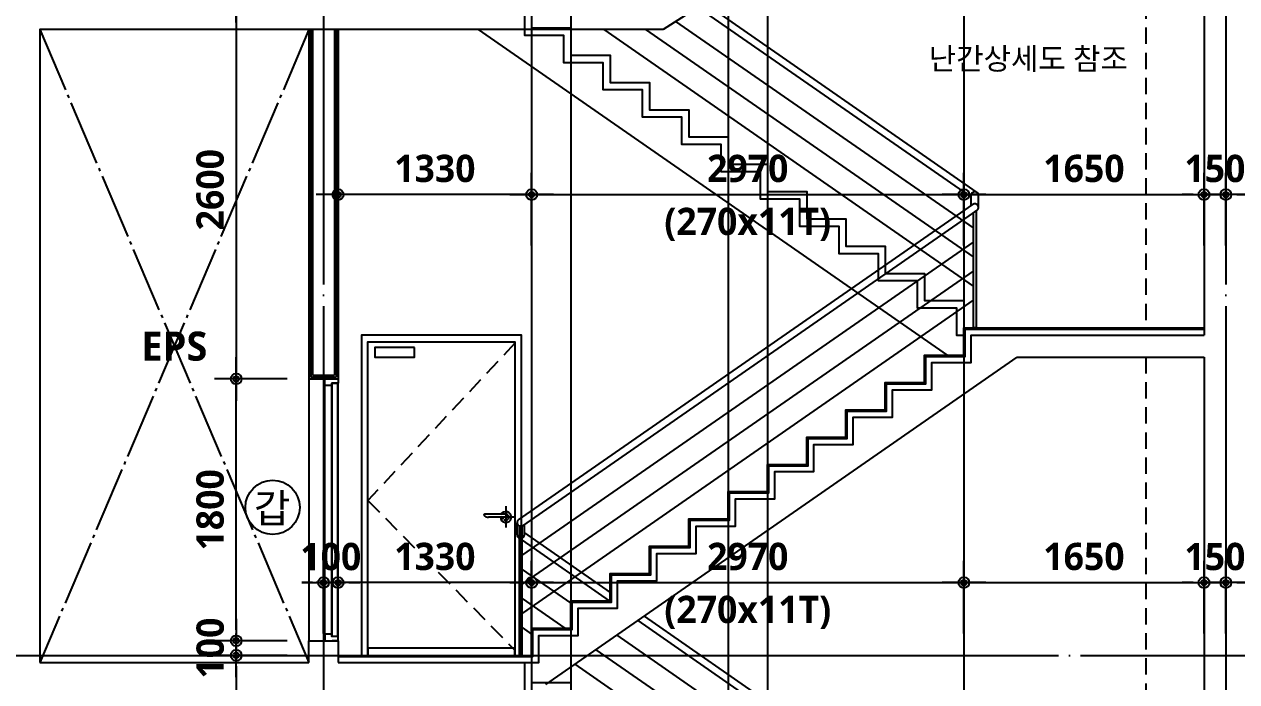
# Model space of a CAD drawing. Header units: millimetres. Extents: x 0 to 356400, y 0 to 68257.
# Drawn here: x 20019 to 28350, y 27019 to 31537 of the extents above; entities that cross this region are included whole.
import ezdxf
from ezdxf.enums import TextEntityAlignment as Align

# ---------------------------------------------------------------- set-up
doc = ezdxf.new("R2010")
doc.units = ezdxf.units.MM
doc.header["$LTSCALE"] = 75
for name, pattern in [('CEN', [62, 60, -1, 0, -1]), ('HID', [2.3, 1.5, -0.8]), ('STD_SHAFT', [7.3, 6, -0.5, 0.3, -0.5])]:
    doc.linetypes.add(name, pattern=pattern)
doc.layers.get('Defpoints').update_dxf_attribs({"color": 161})
for name, color, linetype in [('A-ANNO-SYMB', 7, 'Continuous'), ('A-ANNO-TEXT1', 7, 'Continuous'), ('A-ANNO-TITL', 7, 'Continuous'), ('A-CEN', 1, 'CEN'), ('A-DOOR', 4, 'Continuous'), ('A-FIN-TYP1', 6, 'Continuous'), ('A-FLOR-OPEN-BELO', 6, 'STD_SHAFT'), ('A-PS-HID', 5, 'HID'), ('A-SECT-DOOR', 8, 'Continuous'), ('A-SECT-ELEV', 8, 'Continuous'), ('A-SECT-Hrail1', 8, 'Continuous'), ('A-SECT-Hrail2', 6, 'Continuous'), ('A-SECT-STAIRS', 4, 'Continuous'), ('A-ST-AXIS-DIM', 7, 'Continuous'), ('A-ST-CONC', 2, 'Continuous'), ('A-WALL-DRY1', 7, 'Continuous'), ('LEADER', 7, 'Continuous')]:
    doc.layers.add(name, color=color, linetype=linetype)
doc.layers.add('G(그리드2)', color=235, linetype='Continuous', plot=False)
doc.styles.add('2020음성 1차', font='NanumGothicBold.ttf')
doc.styles.add('SH_대대리576', font='')
doc.styles.add('SH_진천_나눔', font='NanumGothicBold.ttf')
doc.styles.get('SH_대대리576').set_extended_font_data('NanumGothic', bold=True)
doc.dimstyles.new('SHP 75 (in)', dxfattribs={"dimscale": 75, "dimtxt": 2.5, "dimasz": 1, "dimexe": 2, "dimexo": 2, "dimgap": 1, "dimtad": 1, "dimdec": 0, "dimzin": 0, "dimdsep": 46, "dimtxsty": 'SH_대대리576', "dimblk": 'DIMDOT', "dimblk1": 'NONE', "dimblk2": 'DIMDOT', "dimcen": 0.09, "dimclrd": 256, "dimclre": 256, "dimclrt": 3, "dimadec": 0, "dimazin": 1, "dimtfac": 1, "dimtdec": 0, "dimtix": 1, "dimtmove": 2, "dimatfit": 0, "dimldrblk": 'DIMDOT', "dimfxl": 1, "dimtfillclr": 3, "dimtolj": 1, "dimtzin": 0, "dimlwd": -1, "dimlwe": -1, "dimarcsym": 0})

# ---------------------------------------------------------------- blocks, each defined once
blk = doc.blocks.new('DIMDOT')
at = {"color": 0}
blk.add_line((-2, 0), (2, 0), dxfattribs=at)
for radius in [0.5, 0.25]:
    blk.add_circle((0, 0), radius, dxfattribs=at)
blk = doc.blocks.new('*D5449')
at = {"layer": 'A-ST-AXIS-DIM'}
for p, q in [((23505, 30016.7), (23505, 30516.7)), ((26475, 30016.7), (26475, 30516.7)), ((23580, 30366.7), (26400, 30366.7))]:
    blk.add_line(p, q, dxfattribs=at)
at = {"layer": 'Defpoints', "color": 0}
for p in [(26475, 30366.7), (23505, 29866.7), (26475, 29866.7)]:
    blk.add_point(p, dxfattribs=at)
at = {"layer": 'A-ST-AXIS-DIM', "linetype": 'ByBlock', "xscale": 75, "yscale": 75, "zscale": 75}
for p, rotation in [((23505, 30366.7), 179.9999999999999), ((26475, 30366.7), 359.9999999999999)]:
    blk.add_blockref('DIMDOT', p, dxfattribs=dict(at, rotation=rotation))
at = {"layer": 'A-ST-AXIS-DIM', "color": 3, "char_height": 187.5, "attachment_point": 5, "style": 'SH_대대리576'}
for s, insert in [('\\A1;2970', (24990, 30545.2)), ('\\A1;(270x11T)', (24990, 30161.4))]:
    blk.add_mtext(s, dxfattribs=dict(at, insert=insert))
blk = doc.blocks.new('_None')
blk = doc.blocks.new('*D5450')
at = {"layer": 'A-ST-AXIS-DIM'}
for p, q in [((26475, 30016.7), (26475, 30516.7)), ((28125, 30016.7), (28125, 30516.7)), ((26550, 30366.7), (28050, 30366.7))]:
    blk.add_line(p, q, dxfattribs=at)
at = {"layer": 'Defpoints', "color": 0}
for p in [(28125, 30366.7), (26475, 29866.7), (28125, 29866.7)]:
    blk.add_point(p, dxfattribs=at)
at = {"layer": 'A-ST-AXIS-DIM', "linetype": 'ByBlock', "xscale": 75, "yscale": 75, "zscale": 75, "rotation": 180}
blk.add_blockref('DIMDOT', (26475, 30366.7), dxfattribs=at)
at = {"layer": 'A-ST-AXIS-DIM', "linetype": 'ByBlock', "xscale": 75, "yscale": 75, "zscale": 75}
blk.add_blockref('DIMDOT', (28125, 30366.7), dxfattribs=at)
at = {"layer": 'A-ST-AXIS-DIM', "color": 3, "insert": (27300, 30545.2), "char_height": 187.5, "attachment_point": 5, "style": 'SH_대대리576'}
blk.add_mtext('\\A1;1650', dxfattribs=at)
blk = doc.blocks.new('*D5451')
at = {"layer": 'A-ST-AXIS-DIM'}
for p, q in [((22175, 30016.7), (22175, 30516.7)), ((23505, 30016.7), (23505, 30516.7)), ((23430, 30366.7), (22250, 30366.7))]:
    blk.add_line(p, q, dxfattribs=at)
at = {"layer": 'Defpoints', "color": 0}
for p in [(22175, 30366.7), (22175, 29866.7), (23505, 29866.7)]:
    blk.add_point(p, dxfattribs=at)
at = {"layer": 'A-ST-AXIS-DIM', "linetype": 'ByBlock', "xscale": 75, "yscale": 75, "zscale": 75, "rotation": 180}
blk.add_blockref('DIMDOT', (22175, 30366.7), dxfattribs=at)
at = {"layer": 'A-ST-AXIS-DIM', "linetype": 'ByBlock', "xscale": 75, "yscale": 75, "zscale": 75}
blk.add_blockref('DIMDOT', (23505, 30366.7), dxfattribs=at)
at = {"layer": 'A-ST-AXIS-DIM', "color": 3, "insert": (22840, 30545.2), "char_height": 187.5, "attachment_point": 5, "style": 'SH_대대리576'}
blk.add_mtext('\\A1;1330', dxfattribs=at)
blk = doc.blocks.new('*D5453')
at = {"layer": 'A-ST-AXIS-DIM'}
for p, q in [((28125, 30016.7), (28125, 30516.7)), ((28275, 30016.7), (28275, 30516.7)), ((28050, 30366.7), (27975, 30366.7)), ((28275, 30366.7), (28125, 30366.7)), ((28350, 30366.7), (28425, 30366.7))]:
    blk.add_line(p, q, dxfattribs=at)
at = {"layer": 'Defpoints', "color": 0}
for p in [(28125, 30366.7), (28125, 29866.7), (28275, 29866.7)]:
    blk.add_point(p, dxfattribs=at)
at = {"layer": 'A-ST-AXIS-DIM', "linetype": 'ByBlock', "xscale": 75, "yscale": 75, "zscale": 75}
blk.add_blockref('DIMDOT', (28125, 30366.7), dxfattribs=at)
at = {"layer": 'A-ST-AXIS-DIM', "linetype": 'ByBlock', "xscale": 75, "yscale": 75, "zscale": 75, "rotation": 180}
blk.add_blockref('DIMDOT', (28275, 30366.7), dxfattribs=at)
at = {"layer": 'A-ST-AXIS-DIM', "color": 3, "insert": (28200, 30544.8), "char_height": 187.5, "attachment_point": 5, "style": 'SH_대대리576'}
blk.add_mtext('\\A1;150', dxfattribs=at)
blk = doc.blocks.new('*D5464')
at = {"layer": 'A-ST-AXIS-DIM'}
for p, q in [((23505, 27350), (23505, 27850)), ((26475, 27350), (26475, 27850)), ((23580, 27700), (26400, 27700))]:
    blk.add_line(p, q, dxfattribs=at)
at = {"layer": 'Defpoints', "color": 0}
for p in [(26475, 27700), (23505, 27200), (26475, 27200)]:
    blk.add_point(p, dxfattribs=at)
at = {"layer": 'A-ST-AXIS-DIM', "linetype": 'ByBlock', "xscale": 75, "yscale": 75, "zscale": 75}
for p, rotation in [((23505, 27700), 179.9999999999999), ((26475, 27700), 359.9999999999999)]:
    blk.add_blockref('DIMDOT', p, dxfattribs=dict(at, rotation=rotation))
at = {"layer": 'A-ST-AXIS-DIM', "color": 3, "char_height": 187.5, "attachment_point": 5, "style": 'SH_대대리576'}
for s, insert in [('\\A1;2970', (24990, 27878.5)), ('\\A1;(270x11T)', (24990, 27494.8))]:
    blk.add_mtext(s, dxfattribs=dict(at, insert=insert))
blk = doc.blocks.new('*D5465')
at = {"layer": 'A-ST-AXIS-DIM'}
for p, q in [((26475, 27350), (26475, 27850)), ((28125, 27350), (28125, 27850)), ((26550, 27700), (28050, 27700))]:
    blk.add_line(p, q, dxfattribs=at)
at = {"layer": 'Defpoints', "color": 0}
for p in [(28125, 27700), (26475, 27200), (28125, 27200)]:
    blk.add_point(p, dxfattribs=at)
at = {"layer": 'A-ST-AXIS-DIM', "linetype": 'ByBlock', "xscale": 75, "yscale": 75, "zscale": 75, "rotation": 180}
blk.add_blockref('DIMDOT', (26475, 27700), dxfattribs=at)
at = {"layer": 'A-ST-AXIS-DIM', "linetype": 'ByBlock', "xscale": 75, "yscale": 75, "zscale": 75}
blk.add_blockref('DIMDOT', (28125, 27700), dxfattribs=at)
at = {"layer": 'A-ST-AXIS-DIM', "color": 3, "insert": (27300, 27878.5), "char_height": 187.5, "attachment_point": 5, "style": 'SH_대대리576'}
blk.add_mtext('\\A1;1650', dxfattribs=at)
blk = doc.blocks.new('*D5466')
at = {"layer": 'A-ST-AXIS-DIM'}
for p, q in [((22175, 27350), (22175, 27850)), ((23505, 27350), (23505, 27850)), ((23430, 27700), (22250, 27700))]:
    blk.add_line(p, q, dxfattribs=at)
at = {"layer": 'Defpoints', "color": 0}
for p in [(22175, 27700), (22175, 27200), (23505, 27200)]:
    blk.add_point(p, dxfattribs=at)
at = {"layer": 'A-ST-AXIS-DIM', "linetype": 'ByBlock', "xscale": 75, "yscale": 75, "zscale": 75, "rotation": 180}
blk.add_blockref('DIMDOT', (22175, 27700), dxfattribs=at)
at = {"layer": 'A-ST-AXIS-DIM', "linetype": 'ByBlock', "xscale": 75, "yscale": 75, "zscale": 75}
blk.add_blockref('DIMDOT', (23505, 27700), dxfattribs=at)
at = {"layer": 'A-ST-AXIS-DIM', "color": 3, "insert": (22840, 27878.5), "char_height": 187.5, "attachment_point": 5, "style": 'SH_대대리576'}
blk.add_mtext('\\A1;1330', dxfattribs=at)
blk = doc.blocks.new('*D5467')
at = {"layer": 'A-ST-AXIS-DIM'}
for p, q in [((22075, 27350), (22075, 27850)), ((22175, 27350), (22175, 27850)), ((22000, 27700), (21925, 27700)), ((22075, 27700), (22175, 27700)), ((22250, 27700), (22325, 27700))]:
    blk.add_line(p, q, dxfattribs=at)
at = {"layer": 'Defpoints', "color": 0}
for p in [(22175, 27700), (22075, 27200), (22175, 27200)]:
    blk.add_point(p, dxfattribs=at)
at = {"layer": 'A-ST-AXIS-DIM', "linetype": 'ByBlock', "xscale": 75, "yscale": 75, "zscale": 75}
blk.add_blockref('DIMDOT', (22075, 27700), dxfattribs=at)
at = {"layer": 'A-ST-AXIS-DIM', "linetype": 'ByBlock', "xscale": 75, "yscale": 75, "zscale": 75, "rotation": 180}
blk.add_blockref('DIMDOT', (22175, 27700), dxfattribs=at)
at = {"layer": 'A-ST-AXIS-DIM', "color": 3, "insert": (22125, 27877.8), "char_height": 187.5, "attachment_point": 5, "style": 'SH_대대리576'}
blk.add_mtext('\\A1;100', dxfattribs=at)
blk = doc.blocks.new('*D5468')
at = {"layer": 'A-ST-AXIS-DIM'}
for p, q in [((28125, 27350), (28125, 27850)), ((28275, 27350), (28275, 27850)), ((28050, 27700), (27975, 27700)), ((28275, 27700), (28125, 27700)), ((28350, 27700), (28425, 27700))]:
    blk.add_line(p, q, dxfattribs=at)
at = {"layer": 'Defpoints', "color": 0}
for p in [(28125, 27700), (28125, 27200), (28275, 27200)]:
    blk.add_point(p, dxfattribs=at)
at = {"layer": 'A-ST-AXIS-DIM', "linetype": 'ByBlock', "xscale": 75, "yscale": 75, "zscale": 75}
blk.add_blockref('DIMDOT', (28125, 27700), dxfattribs=at)
at = {"layer": 'A-ST-AXIS-DIM', "linetype": 'ByBlock', "xscale": 75, "yscale": 75, "zscale": 75, "rotation": 180}
blk.add_blockref('DIMDOT', (28275, 27700), dxfattribs=at)
at = {"layer": 'A-ST-AXIS-DIM', "color": 3, "insert": (28200, 27878.1), "char_height": 187.5, "attachment_point": 5, "style": 'SH_대대리576'}
blk.add_mtext('\\A1;150', dxfattribs=at)
blk = doc.blocks.new('갑종 TEXT100')
at = {"layer": 'A-ANNO-SYMB'}
blk.add_circle((0, 0), 280, dxfattribs=at)
at = {"layer": 'A-ANNO-TITL', "style": '2020음성 1차'}
blk.add_text('갑 ', height=300, dxfattribs=at).set_placement((46, -10), align=Align.MIDDLE_CENTER)
blk = doc.blocks.new('*D5518')
at = {"layer": 'A-ST-AXIS-DIM'}
for p, q in [((21825, 31700), (21325, 31700)), ((21475, 31625), (21475, 29175)), ((21825, 29100), (21325, 29100))]:
    blk.add_line(p, q, dxfattribs=at)
at = {"layer": 'Defpoints', "color": 0}
for p in [(21975, 31700), (21475, 29100), (21975, 29100)]:
    blk.add_point(p, dxfattribs=at)
at = {"layer": 'A-ST-AXIS-DIM', "linetype": 'ByBlock', "xscale": 75, "yscale": 75, "zscale": 75}
for p, rotation in [((21475, 31700), 90), ((21475, 29100), 270)]:
    blk.add_blockref('DIMDOT', p, dxfattribs=dict(at, rotation=rotation))
at = {"layer": 'A-ST-AXIS-DIM', "color": 3, "insert": (21296.5, 30400), "char_height": 187.5, "attachment_point": 5, "rotation": 90, "style": 'SH_대대리576'}
blk.add_mtext('\\A1;2600', dxfattribs=at)
blk = doc.blocks.new('*D5519')
at = {"layer": 'A-ST-AXIS-DIM'}
for p, q in [((21825, 29100), (21325, 29100)), ((21475, 27375), (21475, 29025)), ((21825, 27300), (21325, 27300))]:
    blk.add_line(p, q, dxfattribs=at)
at = {"layer": 'Defpoints', "color": 0}
for p in [(21475, 29100), (21975, 29100), (21975, 27300)]:
    blk.add_point(p, dxfattribs=at)
at = {"layer": 'A-ST-AXIS-DIM', "linetype": 'ByBlock', "xscale": 75, "yscale": 75, "zscale": 75}
for p, rotation in [((21475, 29100), 90), ((21475, 27300), 270)]:
    blk.add_blockref('DIMDOT', p, dxfattribs=dict(at, rotation=rotation))
at = {"layer": 'A-ST-AXIS-DIM', "color": 3, "insert": (21296.5, 28200), "char_height": 187.5, "attachment_point": 5, "rotation": 90, "style": 'SH_대대리576'}
blk.add_mtext('\\A1;1800', dxfattribs=at)
blk = doc.blocks.new('*D5520')
at = {"layer": 'A-ST-AXIS-DIM'}
for p, q in [((21475, 27375), (21475, 27450)), ((21825, 27300), (21325, 27300)), ((21475, 27300), (21475, 27200)), ((21825, 27200), (21325, 27200)), ((21475, 27125), (21475, 27050))]:
    blk.add_line(p, q, dxfattribs=at)
at = {"layer": 'Defpoints', "color": 0}
for p in [(21975, 27300), (21475, 27200), (21975, 27200)]:
    blk.add_point(p, dxfattribs=at)
at = {"layer": 'A-ST-AXIS-DIM', "linetype": 'ByBlock', "xscale": 75, "yscale": 75, "zscale": 75}
for p, rotation in [((21475, 27300), 270), ((21475, 27200), 90)]:
    blk.add_blockref('DIMDOT', p, dxfattribs=dict(at, rotation=rotation))
at = {"layer": 'A-ST-AXIS-DIM', "color": 3, "insert": (21297.2, 27250), "char_height": 187.5, "attachment_point": 5, "rotation": 90, "style": 'SH_대대리576'}
blk.add_mtext('\\A1;100', dxfattribs=at)
blk = doc.blocks.new('*D5521')
at = {"layer": 'A-ST-AXIS-DIM'}
for p, q in [((21825, 27200), (21325, 27200)), ((21475, 27125), (21475, 24675)), ((21825, 24600), (21325, 24600))]:
    blk.add_line(p, q, dxfattribs=at)
at = {"layer": 'Defpoints', "color": 0}
for p in [(21975, 27200), (21475, 24600), (21975, 24600)]:
    blk.add_point(p, dxfattribs=at)
at = {"layer": 'A-ST-AXIS-DIM', "linetype": 'ByBlock', "xscale": 75, "yscale": 75, "zscale": 75}
for p, rotation in [((21475, 27200), 90), ((21475, 24600), 270)]:
    blk.add_blockref('DIMDOT', p, dxfattribs=dict(at, rotation=rotation))
at = {"layer": 'A-ST-AXIS-DIM', "color": 3, "insert": (21296.5, 25900), "char_height": 187.5, "attachment_point": 5, "rotation": 90, "style": 'SH_대대리576'}
blk.add_mtext('\\A1;2600', dxfattribs=at)

msp = doc.modelspace()

# ---------------------------------------------------------------- linework, layer by layer
at = {"layer": 'A-CEN'}
for p, q in [((22075, 57500), (22075, 9200)), ((28275, 57500), (28275, 9200)), ((23327.3, 28224.4), (23327.3, 28079.7)), ((23397.4, 28150), (23272.6, 28150)), ((13325, 27200), (31225, 27200))]:
    msp.add_line(p, q, dxfattribs=at)
at = {"layer": 'A-DOOR'}
for p, q in [((22085, 29055), (22085, 29100)), ((22085, 27300), (22085, 29055)), ((22132, 27345), (22132, 29070)), ((22172.5, 27330), (22172.5, 29070)), ((22175, 27300), (22175, 29070)), ((22085, 27345), (22085, 27300))]:
    msp.add_line(p, q, dxfattribs=at)
for points in [[(22085, 29100), (22175, 29100), (22175, 29070), (22132, 29070), (22132, 29055), (22085, 29055)], [(22134.5, 27330), (22134.5, 29070), (22172.5, 29070)], [(22134.5, 27330), (22134.5, 29070), (22172.5, 29070)], [(22085, 27300), (22175, 27300), (22175, 27330), (22132, 27330), (22132, 27345), (22085, 27345)], [(22172.5, 27300), (22134.5, 27300)], [(22172.5, 27300), (22134.5, 27300)]]:
    msp.add_lwpolyline(points, dxfattribs=at)
at = {"layer": 'A-FIN-TYP1'}
for points in [[(22175, 27200), (23505, 27200), (23505, 27387.5), (23775, 27387.5), (23775, 27575), (24045, 27575), (24045, 27762.5), (24315, 27762.5), (24315, 27950), (24585, 27950), (24585, 28137.5), (24855, 28137.5), (24855, 28325), (25125, 28325), (25125, 28512.5), (25395, 28512.5), (25395, 28700), (25665, 28700), (25665, 28887.5), (25935, 28887.5), (25935, 29075), (26205, 29075), (26205, 29262.5), (26475, 29262.5), (26475, 29450), (28125, 29450)], [(22175, 27191), (23514, 27191), (23514, 27378.5), (23784, 27378.5), (23784, 27566), (24054, 27566), (24054, 27753.5), (24324, 27753.5), (24324, 27941), (24594, 27941), (24594, 28128.5), (24864, 28128.5), (24864, 28316), (25134, 28316), (25134, 28503.5), (25404, 28503.5), (25404, 28691), (25674, 28691), (25674, 28878.5), (25944, 28878.5), (25944, 29066), (26214, 29066), (26214, 29253.5), (26484, 29253.5), (26484, 29441), (28125, 29441)]]:
    msp.add_lwpolyline(points, dxfattribs=at)
at = {"layer": 'A-FLOR-OPEN-BELO', "linetype": 'HID'}
for p, q in [((27725, 33066.7), (27725, 29450)), ((27725, 29250), (27725, 24950))]:
    msp.add_line(p, q, dxfattribs=at)
at = {"layer": 'A-FLOR-OPEN-BELO'}
for p, q in [((21975, 31500), (20125, 27150)), ((20125, 31500), (21975, 27150))]:
    msp.add_line(p, q, dxfattribs=at)
at = {"layer": 'A-PS-HID'}
msp.add_lwpolyline([(23390, 29345), (22380, 28265), (23385, 27240)], dxfattribs=at)
at = {"layer": 'A-SECT-DOOR'}
for p, q in [((23327.4, 28169.4), (23180.1, 28169.4)), ((23292.4, 28149.2), (23208.4, 28149.2))]:
    msp.add_line(p, q, dxfattribs=at)
for points in [[(22380, 28265), (22380, 29355), (23390, 29355), (23390, 29345), (23390, 28150), (23390, 27250), (23390, 27200), (23435, 27200), (23435, 29400), (22335, 29400), (22335, 27200), (22380, 27200), (22380, 27250)], [(22701, 29315.8), (22427.8, 29315.8), (22427.8, 29249.2), (22701, 29249.2)], [(22380, 27250), (22380, 27200), (23390, 27200), (23390, 27250), (23375.2, 27250)]]:
    msp.add_lwpolyline(points, close=True, dxfattribs=at)
for centre, radius, start, end in [((23183.1, 28165.7), 6.09, 166.72305, 200.41376), ((23180.1, 28166.4), 3, 90, 166.72305), ((23206.8, 28186.3), 37.2, 217.80104, 272.41992), ((23327.3, 28150), 37.3, 180.93849, 157.06649), ((23327.4, 28149.4), 20, 223.20776, 90), ((23275, 28100.8), 51.4, 42.68771, 70.13262)]:
    msp.add_arc(centre, radius, start, end, dxfattribs=at)
at = {"layer": 'A-SECT-ELEV'}
msp.add_line((21975, 29100), (21975, 27300), dxfattribs=at)
at = {"layer": 'A-SECT-Hrail1'}
for p, q in [((24691.7, 31682.2), (26564.3, 30381.8)), ((24646.2, 31652.8), (26525, 30348.2)), ((26540, 29737.7), (24002.3, 31500)), ((26540, 29937.7), (24290.3, 31500)), ((26540, 30137.7), (24496.9, 31556.6)), ((23405, 28027.9), (23405, 28111.2)), ((23455, 28027.9), (23455, 28098.2)), ((23420, 28004.4), (23415.7, 28007.4)), ((23455, 28041), (24045, 27631.3)), ((23440, 27990.5), (24038.3, 27575)), ((23440, 27790.5), (23775, 27557.9)), ((23440, 27590.5), (23732.3, 27387.5)), ((24234.2, 27439), (26525, 25848.2)), ((24278, 27469.5), (26575, 25874.3)), ((23440, 27390.5), (23505, 27345.4)), ((24090.2, 27339), (26422.2, 25719.6)), ((23946.2, 27239), (26278.2, 25619.6)), ((23802.2, 27139), (26134.2, 25519.6))]:
    msp.add_line(p, q, dxfattribs=at)
msp.add_lwpolyline([(23440, 28006), (23440, 28007.4), (23440, 28088.3, -0.208712), (23420, 28088.3), (23420, 28007.4), (23420, 28006), (23420, 28005), (23420, 28004.4), (23420, 27200), (23440, 27200), (23440, 27390.5), (23440, 27450), (23440, 27590.5), (23440, 27650), (23440, 27790.5), (23440, 27850), (23440, 27990.5), (23440, 27991.8), (23440, 27993.8), (23440, 28005)], format="xyb", close=True, dxfattribs=at)
for start, end in [(180, 246.42182), (293.57818, 0)]:
    msp.add_arc((23430, 28027.9), 25, start, end, dxfattribs=at)
at = {"layer": 'A-SECT-Hrail2'}
for p, q in [((26525, 30291), (26525, 30361.2)), ((26575, 30280.3), (26575, 30361.2)), ((23415.7, 28131.8), (26535.7, 30298.4)), ((23444.3, 28090.7), (26564.3, 30257.4)), ((23444.3, 27890.7), (26540, 30040.5)), ((23444.3, 27690.7), (26540, 29840.5)), ((23444.3, 27490.7), (26540, 29640.5))]:
    msp.add_line(p, q, dxfattribs=at)
msp.add_lwpolyline([(26525, 30294.9), (26525, 30359.9)], dxfattribs=at)
msp.add_lwpolyline([(26540, 30240.5), (26560, 30254.4), (26560, 29450), (26540, 29450)], close=True, dxfattribs=at)
for centre, start, end in [((26550, 30361.2), 0, 180), ((26550, 30277.9), 304.77783, 124.77783), ((23430, 28111.2), 124.77783, 304.77783)]:
    msp.add_arc(centre, 25, start, end, dxfattribs=at)
at = {"layer": 'A-SECT-STAIRS'}
msp.add_line((23138, 31500), (26360, 29262.5), dxfattribs=at)
for points in [[(23505, 31700), (23505, 31512.5), (23775, 31512.5), (23775, 31325), (24045, 31325), (24045, 31137.5), (24315, 31137.5), (24315, 30950), (24585, 30950), (24585, 30762.5), (24855, 30762.5), (24855, 30575), (25125, 30575), (25125, 30387.5), (25395, 30387.5), (25395, 30200), (25665, 30200), (25665, 30012.5), (25935, 30012.5), (25935, 29825), (26205, 29825), (26205, 29637.5), (26475, 29637.5), (26475, 29450)], [(23455, 31650), (23455, 31462.5), (23725, 31462.5), (23725, 31275), (23995, 31275), (23995, 31087.5), (24265, 31087.5), (24265, 30900), (24535, 30900), (24535, 30712.5), (24805, 30712.5), (24805, 30525), (25075, 30525), (25075, 30337.5), (25345, 30337.5), (25345, 30150), (25615, 30150), (25615, 29962.5), (25885, 29962.5), (25885, 29775), (26155, 29775), (26155, 29587.5), (26425, 29587.5), (26425, 29400), (26475, 29400)], [(23505, 27200), (23505, 27012.5), (23775, 27012.5), (23775, 26825), (24045, 26825), (24045, 26637.5), (24315, 26637.5), (24315, 26450), (24585, 26450), (24585, 26262.5), (24855, 26262.5), (24855, 26075), (25125, 26075), (25125, 25887.5), (25395, 25887.5), (25395, 25700), (25665, 25700), (25665, 25512.5), (25935, 25512.5), (25935, 25325), (26205, 25325), (26205, 25137.5), (26475, 25137.5), (26475, 24950)], [(23455, 27150), (23455, 26962.5)]]:
    msp.add_lwpolyline(points, dxfattribs=at)
at = {"layer": 'A-ST-CONC'}
for p, q in [((26839.2, 33066.7), (24409.2, 31500)), ((28125, 33066.7), (28125, 29400)), ((26525, 29400), (28125, 29400)), ((23602, 27000), (26842, 29250)), ((26842, 29250), (28125, 29250)), ((28125, 29250), (28125, 24900))]:
    msp.add_line(p, q, dxfattribs=at)
for points in [[(24409.2, 31500), (20125, 31500), (20125, 27150)], [(22175, 27150), (23555, 27150), (23555, 27337.5), (23825, 27337.5), (23825, 27525), (24095, 27525), (24095, 27712.5), (24365, 27712.5), (24365, 27900), (24635, 27900), (24635, 28087.5), (24905, 28087.5), (24905, 28275), (25175, 28275), (25175, 28462.5), (25445, 28462.5), (25445, 28650), (25715, 28650), (25715, 28837.5), (25985, 28837.5), (25985, 29025), (26255, 29025), (26255, 29212.5), (26525, 29212.5), (26525, 29400), (28125, 29400)], [(21975, 27150), (21975, 27300), (22175, 27300), (22175, 27150)], [(20125, 27150), (21975, 27150)]]:
    msp.add_lwpolyline(points, dxfattribs=at)
at = {"layer": 'A-WALL-DRY1'}
for p, q in [((21975, 31500), (21975, 29100)), ((21987.5, 31500), (21987.5, 29112.5)), ((22000, 31500), (22000, 29125)), ((22150, 31500), (22150, 29125)), ((22162.5, 31500), (22162.5, 29112.5)), ((22175, 31500), (22175, 29100)), ((21975, 29100), (22175, 29100)), ((21987.5, 29112.5), (22162.5, 29112.5)), ((22000, 29125), (22150, 29125))]:
    msp.add_line(p, q, dxfattribs=at)
at = {"layer": 'G(그리드2)'}
for p, q in [((23505, 59300), (23505, 17700)), ((23775, 59300), (23775, 9200)), ((24855, 59300), (24855, 20100)), ((25125, 59300), (25125, 9200)), ((26475, 59300), (26475, 9200))]:
    msp.add_line(p, q, dxfattribs=at)
at = {"layer": 'LEADER'}
msp.add_lwpolyline([(25712.5, 30971.2, 0, 40, 0), (25772.5, 31075.2, 0, 0, 0), (25897.4, 31291.5, 0, 0, 0), (26197.4, 31291.5, 0, 0, 0)], format="xyseb", dxfattribs=at)

# ---------------------------------------------------------------- block references
at = {"xscale": 0.6666666666666666, "yscale": 0.6666666666666666, "zscale": 0.6666666666666666}
msp.add_blockref('갑종 TEXT100', (21725, 28217), dxfattribs=at)

# ---------------------------------------------------------------- texts
at = {"layer": 'A-ANNO-TEXT1', "style": 'SH_진천_나눔'}
msp.add_text('난간상세도 참조', height=150, dxfattribs=at).set_placement((26233.7, 31225.3))
msp.add_text('EPS', height=200, dxfattribs=at).set_placement((21050, 29325), align=Align.MIDDLE_CENTER)

# ---------------------------------------------------------------- dimensions: what is measured, and where the dimension line sits
at = {"layer": 'A-ST-AXIS-DIM'}
for base, p1, p2, angle, picture, middle in [((21475, 29100), (21975, 31700), (21975, 29100), 90, '*D5518', (21296.5, 30400)), ((22175, 30366.7), (23505, 29866.7), (22175, 29866.7), 0, '*D5451', (22840, 30545.2)), ((28125, 30366.7), (26475, 29866.7), (28125, 29866.7), 180, '*D5450', (27300, 30545.2)), ((28125, 30366.7), (28275, 29866.7), (28125, 29866.7), 0, '*D5453', (28200, 30544.8)), ((21475, 29100), (21975, 27300), (21975, 29100), 270, '*D5519', (21296.5, 28200)), ((22175, 27700), (22075, 27200), (22175, 27200), 180, '*D5467', (22125, 27877.8)), ((22175, 27700), (23505, 27200), (22175, 27200), 0, '*D5466', (22840, 27878.5)), ((28125, 27700), (26475, 27200), (28125, 27200), 180, '*D5465', (27300, 27878.5)), ((28125, 27700), (28275, 27200), (28125, 27200), 0, '*D5468', (28200, 27878.1)), ((21475, 27200), (21975, 27300), (21975, 27200), 90, '*D5520', (21297.2, 27250)), ((21475, 24600), (21975, 27200), (21975, 24600), 90, '*D5521', (21296.5, 25900))]:
    dim = msp.add_linear_dim(base=base, p1=p1, p2=p2, angle=angle, dimstyle='SHP 75 (in)', override={"dimtxsty": 'SH_대대리576', "dimldrblk": 'DIMDOT'}, dxfattribs=at)
    dim.commit()
    dim.dimension.update_dxf_attribs({"geometry": picture, "text_midpoint": middle})
for base, p1, p2, picture, middle in [((26475, 30366.7), (23505, 29866.7), (26475, 29866.7), '*D5449', (24990, 30366.7)), ((26475, 27700), (23505, 27200), (26475, 27200), '*D5464', (24990, 27700))]:
    dim = msp.add_linear_dim(base=base, p1=p1, p2=p2, angle=180, text='<>\\X(270x11T)', dimstyle='SHP 75 (in)', override={"dimtxsty": 'SH_대대리576', "dimldrblk": 'DIMDOT'}, dxfattribs=at)
    dim.commit()
    dim.dimension.update_dxf_attribs({"geometry": picture, "text_midpoint": middle})

doc.saveas('drawing.dxf')
